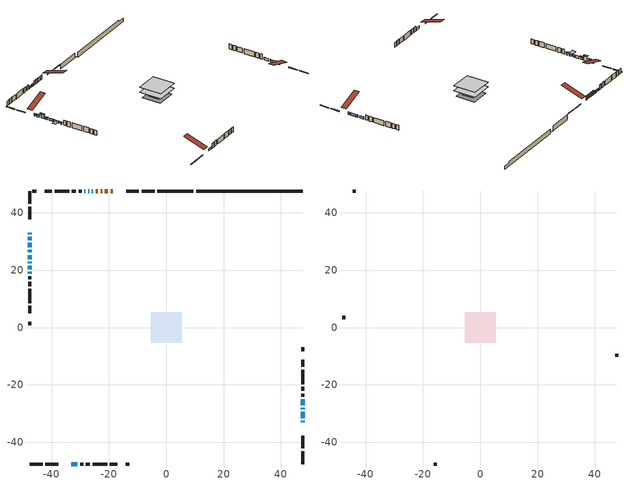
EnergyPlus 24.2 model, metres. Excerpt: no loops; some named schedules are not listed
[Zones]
conditioned space
 floor adiabatic (AdiabaticFloorConstruction): -5.39,-5.39 -5.39,5.39 5.39,5.39 5.39,-5.39 z1.14
 floor foundation (Slab1 construction): -4.66,-4.66 -4.66,4.66 4.66,4.66 4.66,-4.66 z-1.81
 floor foundation (Slab1 construction 1): -2.71,-2.71 -2.71,2.71 2.71,2.71 2.71,-2.71 z-1.22
 wall outside (RimJoist1 construction): -4.1,47.6 -8.6,47.6 / -47.6,-47.6 -43.1,-47.6 / -47.6,47.6 -47.6,43.1 / 47.6,-47.6 47.6,-43.1 z1.14:1.44
 wall outside (RimJoist2 construction): -9.52,47.6 -14.02,47.6 / -42.17,-47.6 -37.67,-47.6 / -47.6,42.17 -47.6,37.67 / 47.6,-42.17 47.6,-37.67 z1.14:1.44
 wall outside (AdiabaticWallConstruction 1): -18.65,47.6 -19.39,47.6 / -20.31,47.6 -21.38,47.6 / -22.3,47.6 -22.89,47.6 / -23.82,47.6 -24.66,47.6 z1.14:3.17
 wall outside (AdiabaticWallConstruction): -47.6,33.05 -47.6,32.59 / -25.59,47.6 -25.93,47.6 / -26.85,47.6 -27.25,47.6 / -47.6,25.27 -47.6,23.78 / -47.6,22.85 -47.6,22.48 / 47.6,-33.05 47.6,-32.56 / 47.6,-31.63 47.6,-29.45 / 47.6,-28.52 47.6,-28.03 / -28.17,47.6 -28.6,47.6 / 47.6,-27.1 47.6,-25.03 / -33.04,-47.6 -30.95,-47.6 z1.14:2.36; -47.6,31.67 -47.6,30.42 / -47.6,27.04 -47.6,26.2 z1.14:2.16; -47.6,29.49 -47.6,27.97 z1.14:3.27; -47.6,21.56 -47.6,20.36 z1.14:1.9; -47.6,19.43 -47.6,18.79 z1.14:1.96
 wall outside (Wall1 construction): -29.52,47.6 -30.57,47.6 / -30.02,-47.6 -28.98,-47.6 / -47.6,17.87 -47.6,16.82 / 47.6,-24.1 47.6,-23.05 z1.14:3.58
 wall outside (Wall2 construction): -31.5,47.6 -32.94,47.6 / -28.05,-47.6 -26.6,-47.6 / -47.6,15.89 -47.6,14.45 / 47.6,-22.12 47.6,-20.68 z1.14:3.58
 wall outside (Wall3 construction): -33.87,47.6 -38.93,47.6 / -25.67,-47.6 -20.61,-47.6 / -47.6,13.52 -47.6,8.46 / 47.6,-19.75 47.6,-14.69 z1.14:3.58
 wall outside (Wall4 construction): -39.86,47.6 -42.43,47.6 / -19.68,-47.6 -17.12,-47.6 / -47.6,7.53 -47.6,4.96 / 47.6,-13.76 47.6,-11.19 z1.14:3.58
 wall outside (Wall6 construction): -45.38,47.6 -46.67,47.6 / -14.16,-47.6 -12.88,-47.6 / -47.6,2.01 -47.6,0.72 / 47.6,-8.24 47.6,-6.95 z1.14:3.58
 wall foundation (FoundationWall1 construction): 10.41,47.6,-1.81 10.41,47.6,0.55 43.88,47.6,0.55 43.88,47.6,-0.15 47.6,47.6,-0.15 47.6,47.6,-1.81
 wall foundation (FoundationWall2 construction): -3.17,47.6,-1.22 -3.17,47.6,1.14 8.08,47.6,1.14 8.08,47.6,-1.12 9.48,47.6,-1.12 9.48,47.6,-1.22
 window (WindowConstruction 8): -47.6,33.04 -47.6,32.59 z1.14:2.36
 window (WindowConstruction 5): -47.6,31.66 -47.6,30.42 z1.14:2.15
 window (WindowConstruction 6): -47.6,29.49 -47.6,27.97 z1.14:3.27
 window (WindowConstruction 7): -47.6,27.04 -47.6,26.2 z1.14:2.15
 window (WindowConstruction 11): -25.59,47.6 -25.93,47.6 z1.14:2.36
 window (WindowConstruction 12): -26.86,47.6 -27.25,47.6 z1.14:2.36
 window (WindowConstruction 13): -47.6,25.27 -47.6,23.78 z1.14:2.36
 window (WindowConstruction 14): -47.6,22.85 -47.6,22.48 z1.14:2.36
 window (WindowConstruction 15): -47.6,21.55 -47.6,20.36 z1.14:1.9
 window (WindowConstruction 9): 47.6,-33.04 47.6,-32.56 z1.14:2.36
 window (WindowConstruction): 47.6,-31.63 47.6,-29.45 z1.14:2.36
 window (WindowConstruction 1): 47.6,-28.52 47.6,-28.03 z1.14:2.36
 window (WindowConstruction 10): -28.18,47.6 -28.59,47.6 z1.14:2.36
 window (WindowConstruction 2): 47.6,-27.1 47.6,-25.03 z1.14:2.36
 window (WindowConstruction 3): -33.04,-47.6 -30.95,-47.6 z1.14:2.36
 window (WindowConstruction 4): -47.6,19.43 -47.6,18.8 z1.14:1.95
 door (Door): -18.65,47.6 -19.38,47.6 z1.14:3.17
 door (Door 1): -20.31,47.6 -21.37,47.6 z1.14:3.17
 door (Door 2): -22.3,47.6 -22.89,47.6 z1.14:3.17
 door (Door 3): -23.82,47.6 -24.66,47.6 z1.14:3.17
 ceiling adiabatic (AdiabaticFloorConstruction): 5.39,-5.39 5.39,5.39 -5.39,5.39 -5.39,-5.39 z1.14
attic - vented
 floor to conditioned space (Floor1 construction Reversed): -5.39,-5.39 -5.39,5.39 5.39,5.39 5.39,-5.39 z3.58
 wall outside (Wall5 construction): -43.36,47.6 -44.45,47.6 / -16.19,-47.6 -15.09,-47.6 / -47.6,4.04 -47.6,2.94 / 47.6,-10.27 47.6,-9.17 z1.14:3.58
 roof outside (Roof1 construction): -17.72,47.6,3.58 -17.72,37.1,7.08 -14.95,37.1,7.08 -14.95,47.6,3.58; -33.97,-47.6,3.58 -33.97,-37.1,7.08 -36.74,-37.1,7.08 -36.74,-47.6,3.58; -47.6,33.97,3.58 -37.1,33.97,7.08 -37.1,36.74,7.08 -47.6,36.74,3.58; 47.6,-33.97,3.58 37.1,-33.97,7.08 37.1,-36.74,7.08 47.6,-36.74,3.58
shading: -47.6,30.12 -47.6,31.96 -48.21,31.96 -48.21,30.12 z2.45; -47.6,27.67 -47.6,29.79 -48.21,29.79 -48.21,27.67 z3.57; -47.6,25.9 -47.6,27.34 -48.21,27.34 -48.21,25.9 z2.45; -47.6,20.06 -47.6,21.85 -50.65,21.85 -50.65,20.06 z2.2; -47.6,18.5 -47.6,19.73 -48.21,19.73 -48.21,18.5 z2.25
[Building]
Building 1: Terrain=Suburbs
[Site:Location]
Bathurst AP_NB: Latitude {deg}=47.63; Longitude {deg}=-65.74; Time Zone {hr}=-4; Elevation {m}=59; Keep Site Location Information=Yes
[Site:GroundTemperature:Shallow]
0.0375368, -2.14911, -2.32423, -1.28655, 2.87914, 7.02543, 10.62, 12.8971, 13.0906, 11.2385, 7.7356, 3.71651
[Site:WaterMainsTemperature]
Calculation Method=Schedule; Temperature Schedule=mains temperature schedule
[Material] Roughness=Rough; Thermal Absorptance=0.9
Name | Thickness {m} | Conductivity {W/m-K} | Density {kg/m3} | Specific Heat {J/kg-K} | Solar Absorptance | Visible Absorptance
asphalt or fiberglass shingles | 0.00635 | 0.162714 | 1121.4 | 1465.45 | 0.4 | 0.4
ceiling loosefill ins | 0.169333 | 0.0480833 | 16.02 | 1046.75 | 0.7 | 0.7
ceiling stud and cavity | 0.1397 | 0.150259 | 65.682 | 1177.47 | 0.7 | 0.7
concrete 4.0 in. | 0.1016 | 1.803125 | 2242.8 | 837.4 | 0.7 | 0.7
concrete 8.0 in. | 0.2032 | 1.803125 | 2242.8 | 837.4 | 0.7 | 0.7
door material | 0.04445 | 0.053851 | 512.64 | 1214.23 | 0.7 | 0.7
door material 1 | 0.04445 | 0.188738 | 512.64 | 1214.23 | 0.7 | 0.7
door material 2 | 0.04445 | 0.20624 | 512.64 | 1214.23 | 0.7 | 0.7
exterior vertical ins | 0.00958173 | 0.029427 | 32.04 | 1214.23 | 0.7 | 0.7
exterior vertical ins 1 | 0.0439632 | 0.029427 | 32.04 | 1214.23 | 0.7 | 0.7
floor covering | 0.0127 | 0.0433444 | 54.468 | 1339.84 | 0.6 | 0.6
floor rigid ins; wall rigid ins 1 | 0.512978 | 0.029427 | 32.04 | 1214.23 | 0.7 | 0.7
floor stud and cavity | 0.1397 | 1.75129 | 37.0049 | 1207.88 | 0.7 | 0.7
furniture material conditioned space 1 | 0.1524 | 0.115458 | 640.8 | 1214.23 | 0.6 | 0.6
gypsum board | 0.0127 | 0.160291 | 801 | 837.4 | 0.6 | 0.6
gypsum board 1 | 0.0127 | 0.160291 | 801 | 837.4 | 0.7 | 0.7
osb sheathing 0.5 in. | 0.0127 | 0.115458 | 512.64 | 1214.23 | 0.7 | 0.7
osb sheathing 0.75 in. | 0.01905 | 0.115458 | 512.64 | 1214.23 | 0.7 | 0.7
osb sheathing 2.0 in. | 0.0508 | 0.115458 | 512.64 | 1214.23 | 0.7 | 0.7
rim joist stud and cavity | 0.0508 | 0.177588 | 50.32683 | 1063.81 | 0.6 | 0.6
rim joist stud and cavity 1 | 0.0508 | 0.0292721 | 125.044 | 1163.47 | 0.6 | 0.6
wall rigid ins | 0.051816 | 0.029427 | 32.04 | 1214.23 | 0.7 | 0.7
wall stud and cavity | 0.1397 | 0.101197 | 139.0536 | 1170.24 | 0.7 | 0.7
wall stud and cavity 1 | 0.1397 | 0.0823866 | 139.0536 | 1170.24 | 0.7 | 0.7
wall stud and cavity 2 | 0.1397 | 0.0929022 | 139.0536 | 1170.24 | 0.7 | 0.7
wall stud and cavity 3 | 0.1397 | 0.215597 | 139.0536 | 1170.24 | 0.7 | 0.7
wall stud and cavity 4 | 0.0889 | 6.1454 | 50.32683 | 1063.81 | 0.6 | 0.6
wall stud and cavity 5 | 0.1397 | 0.102123 | 139.0536 | 1170.24 | 0.7 | 0.7
wall stud and cavity 6 | 0.0889 | 0.380278 | 52.3479 | 1209.89 | 0.7 | 0.7
wall stud and cavity 7 | 0.0889 | 0.391764 | 83.0341 | 1211.67 | 0.7 | 0.7
wood siding | 0.0254 | 0.102417 | 544.68 | 1172.36 | 0.4 | 0.4
wood siding 1 | 0.00254 | 0.102417 | 544.68 | 1172.36 | 0.4 | 0.4
wood siding 2; wood siding 3; wood siding 4 | 0.0254 | 0.102417 | 544.68 | 1172.36 | 0.7 | 0.7
[WindowMaterial:SimpleGlazingSystem]
Name | U-Factor {W/m2-K} | Solar Heat Gain Coefficient
WindowMaterial | 2.90941 | 0.64
WindowMaterial 1 | 2.75383 | 0.59
WindowMaterial 10 | 3.01445 | 0.47
WindowMaterial 11 | 4.8422 | 0.55
WindowMaterial 12 | 2.96619 | 0.56
WindowMaterial 13 | 3.006501 | 0.48
WindowMaterial 2 | 2.94461 | 0.59
WindowMaterial 3 | 1.90724 | 0.42
WindowMaterial 4 | 2.99742 | 0.5
WindowMaterial 5 | 2.21669 | 0.52
WindowMaterial 6 | 2.96619 | 0.55
WindowMaterial 7 | 2.7578 | 0.6
WindowMaterial 8 | 2.74702 | 0.56
WindowMaterial 9 | 2.75553 | 0.6
[Construction]
AdiabaticFloorConstruction: floor stud and cavity, floor rigid ins, osb sheathing 0.75 in., floor covering
AdiabaticWallConstruction: wood siding 3, wall rigid ins 1, wall stud and cavity 6, gypsum board
AdiabaticWallConstruction 1: wood siding 4, wall rigid ins 1, wall stud and cavity 6, gypsum board
Door; Door 2: door material
Door 1: door material 1
Door 3: door material 2
Floor1 construction Reversed: gypsum board, ceiling stud and cavity, ceiling loosefill ins
FoundationWall1 construction; FoundationWall2 construction: concrete 8.0 in., gypsum board 1
furniture construction conditioned space 1: furniture material conditioned space 1
PartitionWallConstruction: gypsum board, wall stud and cavity 7, gypsum board
RimJoist1 construction: wood siding 2, rim joist stud and cavity
RimJoist2 construction: wood siding 2, osb sheathing 2.0 in., rim joist stud and cavity 1
Roof1 construction: asphalt or fiberglass shingles
Slab1 construction; Slab1 construction 1: concrete 4.0 in.
Wall1 construction: wood siding, osb sheathing 0.5 in., wall stud and cavity, gypsum board
Wall2 construction: wood siding, osb sheathing 0.5 in., wall stud and cavity 1, gypsum board
Wall3 construction: wood siding, osb sheathing 0.5 in., wall stud and cavity 2, gypsum board
Wall4 construction: wood siding, wall rigid ins, osb sheathing 0.5 in., wall stud and cavity 3, gypsum board
Wall5 construction: wood siding 1, wall stud and cavity 4
Wall6 construction: wood siding, osb sheathing 0.5 in., wall stud and cavity 5, gypsum board
WindowConstruction: WindowMaterial
WindowConstruction 1: WindowMaterial 1
WindowConstruction 10: WindowMaterial 9
WindowConstruction 11: WindowMaterial 10
WindowConstruction 12: WindowMaterial 11
WindowConstruction 13; WindowConstruction 15: WindowMaterial 12
WindowConstruction 14: WindowMaterial 13
WindowConstruction 2; WindowConstruction 5: WindowMaterial 2
WindowConstruction 3: WindowMaterial 3
WindowConstruction 4: WindowMaterial 4
WindowConstruction 6: WindowMaterial 5
WindowConstruction 7: WindowMaterial 6
WindowConstruction 8: WindowMaterial 7
WindowConstruction 9: WindowMaterial 8
[Zone] Multiplier=1; Part of Total Floor Area=Yes
Name | Volume {m3}
attic - vented | 65.9747
conditioned space | 585.9
[Space]
Name | Zone | Volume {m3}
attic - vented 1 | attic - vented | 65.9747
conditioned space 1 | conditioned space | 585.9
[ZoneInfiltration:EffectiveLeakageArea]
infil attic - vented 1: Zone or Space=attic - vented 1; Schedule=Always On Discrete; Effective Air Leakage Area {cm2}=4646; Stack Coefficient=0.000412879; Wind Coefficient=1.37288e-05
[ZoneMixing]
whole house fan mix: Zone or Space=attic - vented; Schedule=Always On Continuous; Design Flow Rate Calculation Method=Flow/Zone; Design Flow Rate {m3/s}=0; Source Zone or Space=conditioned space
[SurfaceProperty:ExposedFoundationPerimeter] Exposed Perimeter Calculation Method=TotalExposedPerimeter
Name | Total Exposed Perimeter {m}
Slab1 | 37.186
Slab1 1 | 12.649
[InternalMass] Zone or ZoneList=conditioned space; Space or SpaceList=conditioned space 1
Name | Construction | Surface Area {m2}
furniture mass conditioned space 1 | furniture construction conditioned space 1 | 92.9603
partition wall mass | PartitionWallConstruction | 232.401
[Lights]
interior lighting: Zone or ZoneList or Space or SpaceList=conditioned space 1; Schedule=interior lighting schedule; Design Level Calculation Method=LightingLevel; Lighting Level {W}=343.2; Return Air Fraction=0; Fraction Radiant=0.6; Fraction Visible=0.2; Fraction Replaceable=1
[People]
occupants: Zone or ZoneList or Space or SpaceList=conditioned space 1; Number of People Schedule=occupants schedule; Number of People Calculation Method=People; Number of People=3; Fraction Radiant=0.314171; Sensible Heat Fraction=0.56303; Activity Level Schedule=occupants activity schedule; Carbon Dioxide Generation Rate {m3/s-W}=0; Enable ASHRAE 55 Comfort Warnings=No; Mean Radiant Temperature Calculation Type=EnclosureAveraged
[ElectricEquipment] Zone or ZoneList or Space or SpaceList=conditioned space 1; Design Level Calculation Method=EquipmentLevel
Name | Schedule | Design Level {W} | Fraction Latent | Fraction Radiant | Fraction Lost
clothes dryer | clothes dryer schedule | 140.772 | 0.015 | 0.081 | 0.85
clothes washer | clothes washer schedule | 32.1985 | 0.03 | 0.162 | 0.7
cooking range | cooking range schedule | 215.147 | 0.08 | 0.432 | 0.2
dishwasher | dishwasher schedule | 66.8632 | 0.3 | 0.18 | 0.4
fridge | fridge schedule | 72.9452 | 0 | 0.6 | 0
mech vent house fan | mech vent house fan schedule | 0 | 0 | 0 | 1
mech vent house fan cfis | mech vent house fan cfis schedule | 0 | 0 | 0 | 0
misc plug loads | misc plug loads schedule | 494.7 | 0.045 | 0.513 | 0.1
whole house fan | Always On Discrete | 0 | 0 | 0 | 1
[OtherEquipment] Zone or ZoneList or Space or SpaceList=conditioned space 1; Design Level Calculation Method=EquipmentLevel
Name | Fuel Type | Schedule | Design Level {W} | Fraction Latent | Fraction Radiant | Fraction Lost
clothes dryer 1 | Electricity | clothes dryer schedule | 0 | 0.015 | 0.081 | 0.85
cooking range 1 | Electricity | cooking range schedule | 0 | 0.08 | 0.432 | 0.2
general water use latent | None | general water use schedule | 62.594 | 1 | 0 | 0
general water use sensible | None | general water use schedule | -61.6891 | 0 | 0.6 | 0
mech vent house fan latent load | None | Always On Discrete | 0 | 1 | 0 | 0
mech vent house fan sensible load | None | Always On Discrete | 0 | 0 | 0 | 0
water heater energy adjustment1 | Electricity | Always On Discrete | 0.01 | 0 | 0 | 1
[ZoneInfiltration:DesignFlowRate] Zone or ZoneList or Space or SpaceList=conditioned space 1; Schedule=Always On Discrete; Design Flow Rate Calculation Method=Flow/Zone; Design Flow Rate {m3/s}=0
infil flow; natural vent flow; whole house fan flow
[Foundation:Kiva] Initial Indoor Air Temperature {C}=18; Wall Depth Below Slab {m}=0.2032; Custom Block Depth 1 {m}=2.36001; Custom Block X Position 1 {m}=0.2159; Custom Block Z Position 1 {m}=0
Name | Wall Height Above Grade {m} | Custom Block Material Name 1
Foundation Kiva 1 | 0.550012 | exterior vertical ins
Foundation Kiva 2 | 1.14001 | exterior vertical ins 1
[Foundation:Kiva:Settings]
Soil Conductivity {W/m-K}=0.849921; Soil Density {kg/m3}=1842.3; Soil Specific Heat {J/kg-K}=418.7; Ground Solar Absorptivity=0.9; Ground Thermal Absorptivity=0.9; Ground Surface Roughness {m}=0.03; Far-Field Width {m}=40; Deep-Ground Boundary Condition=ZeroFlux; Deep-Ground Depth {m}=40; Minimum Cell Dimension {m}=0.2; Maximum Cell Growth Coefficient=3; Simulation Timestep=Timestep
[Exterior:Lights]
exterior lighting: Schedule=exterior lighting schedule; Design Level {W}=75.6
[Schedule:Constant]
Name | Hourly Value
Always On Continuous; mech vent house fan schedule; mech vent house fan cfis schedule; Always On Discrete | 1
occupants activity schedule | 117.228
fridge schedule | 0
[Schedule:Week:Daily]
interior lighting schedule Week Rule - Jan1-Jan27: interior lighting schedule day, interior lighting schedule day, interior lighting schedule day, interior lighting schedule day, interior lighting schedule day, interior lighting schedule day, interior lighting schedule day, interior lighting schedule default day, interior lighting schedule default day, interior lighting schedule default day, interior lighting schedule default day, interior lighting schedule default day
interior lighting schedule Week Rule - Jan28-Feb3: interior lighting schedule day, interior lighting schedule day, interior lighting schedule day, interior lighting schedule day, interior lighting schedule day 1, interior lighting schedule day 1, interior lighting schedule day 1, interior lighting schedule default day, interior lighting schedule default day, interior lighting schedule default day, interior lighting schedule default day, interior lighting schedule default day
interior lighting schedule Week Rule - Feb4-Feb24: interior lighting schedule day 1, interior lighting schedule day 1, interior lighting schedule day 1, interior lighting schedule day 1, interior lighting schedule day 1, interior lighting schedule day 1, interior lighting schedule day 1, interior lighting schedule default day, interior lighting schedule default day, interior lighting schedule default day, interior lighting schedule default day, interior lighting schedule default day
interior lighting schedule Week Rule - Feb25-Mar3: interior lighting schedule day 1, interior lighting schedule day 1, interior lighting schedule day 1, interior lighting schedule day 1, interior lighting schedule day 2, interior lighting schedule day 2, interior lighting schedule day 2, interior lighting schedule default day, interior lighting schedule default day, interior lighting schedule default day, interior lighting schedule default day, interior lighting schedule default day
interior lighting schedule Week Rule - Mar4-Mar31: interior lighting schedule day 2, interior lighting schedule day 2, interior lighting schedule day 2, interior lighting schedule day 2, interior lighting schedule day 2, interior lighting schedule day 2, interior lighting schedule day 2, interior lighting schedule default day, interior lighting schedule default day, interior lighting schedule default day, interior lighting schedule default day, interior lighting schedule default day
interior lighting schedule Week Rule - Apr1-Apr28: interior lighting schedule day 3, interior lighting schedule day 3, interior lighting schedule day 3, interior lighting schedule day 3, interior lighting schedule day 3, interior lighting schedule day 3, interior lighting schedule day 3, interior lighting schedule default day, interior lighting schedule default day, interior lighting schedule default day, interior lighting schedule default day, interior lighting schedule default day
interior lighting schedule Week Rule - Apr29-May5: interior lighting schedule day 3, interior lighting schedule day 3, interior lighting schedule day 4, interior lighting schedule day 4, interior lighting schedule day 4, interior lighting schedule day 4, interior lighting schedule day 4, interior lighting schedule default day, interior lighting schedule default day, interior lighting schedule default day, interior lighting schedule default day, interior lighting schedule default day
interior lighting schedule Week Rule - May6-May26: interior lighting schedule day 4, interior lighting schedule day 4, interior lighting schedule day 4, interior lighting schedule day 4, interior lighting schedule day 4, interior lighting schedule day 4, interior lighting schedule day 4, interior lighting schedule default day, interior lighting schedule default day, interior lighting schedule default day, interior lighting schedule default day, interior lighting schedule default day
interior lighting schedule Week Rule - May27-Jun2: interior lighting schedule day 4, interior lighting schedule day 4, interior lighting schedule day 4, interior lighting schedule day 4, interior lighting schedule day 4, interior lighting schedule day 5, interior lighting schedule day 5, interior lighting schedule default day, interior lighting schedule default day, interior lighting schedule default day, interior lighting schedule default day, interior lighting schedule default day
interior lighting schedule Week Rule - Jun3-Jun30: interior lighting schedule day 5, interior lighting schedule day 5, interior lighting schedule day 5, interior lighting schedule day 5, interior lighting schedule day 5, interior lighting schedule day 5, interior lighting schedule day 5, interior lighting schedule default day, interior lighting schedule default day, interior lighting schedule default day, interior lighting schedule default day, interior lighting schedule default day
interior lighting schedule Week Rule - Jul1-Jul28: interior lighting schedule day 6, interior lighting schedule day 6, interior lighting schedule day 6, interior lighting schedule day 6, interior lighting schedule day 6, interior lighting schedule day 6, interior lighting schedule day 6, interior lighting schedule default day, interior lighting schedule default day, interior lighting schedule default day, interior lighting schedule default day, interior lighting schedule default day
interior lighting schedule Week Rule - Jul29-Aug4: interior lighting schedule day 6, interior lighting schedule day 6, interior lighting schedule day 6, interior lighting schedule day 7, interior lighting schedule day 7, interior lighting schedule day 7, interior lighting schedule day 7, interior lighting schedule default day, interior lighting schedule default day, interior lighting schedule default day, interior lighting schedule default day, interior lighting schedule default day
interior lighting schedule Week Rule - Aug5-Aug25: interior lighting schedule day 7, interior lighting schedule day 7, interior lighting schedule day 7, interior lighting schedule day 7, interior lighting schedule day 7, interior lighting schedule day 7, interior lighting schedule day 7, interior lighting schedule default day, interior lighting schedule default day, interior lighting schedule default day, interior lighting schedule default day, interior lighting schedule default day
interior lighting schedule Week Rule - Aug26-Sep1: interior lighting schedule day 7, interior lighting schedule day 7, interior lighting schedule day 7, interior lighting schedule day 7, interior lighting schedule day 7, interior lighting schedule day 7, interior lighting schedule day 8, interior lighting schedule default day, interior lighting schedule default day, interior lighting schedule default day, interior lighting schedule default day, interior lighting schedule default day
interior lighting schedule Week Rule - Sep2-Sep29: interior lighting schedule day 8, interior lighting schedule day 8, interior lighting schedule day 8, interior lighting schedule day 8, interior lighting schedule day 8, interior lighting schedule day 8, interior lighting schedule day 8, interior lighting schedule default day, interior lighting schedule default day, interior lighting schedule default day, interior lighting schedule default day, interior lighting schedule default day
interior lighting schedule Week Rule - Sep30-Oct6: interior lighting schedule day 8, interior lighting schedule day 9, interior lighting schedule day 9, interior lighting schedule day 9, interior lighting schedule day 9, interior lighting schedule day 9, interior lighting schedule day 9, interior lighting schedule default day, interior lighting schedule default day, interior lighting schedule default day, interior lighting schedule default day, interior lighting schedule default day
interior lighting schedule Week Rule - Oct7-Oct27: interior lighting schedule day 9, interior lighting schedule day 9, interior lighting schedule day 9, interior lighting schedule day 9, interior lighting schedule day 9, interior lighting schedule day 9, interior lighting schedule day 9, interior lighting schedule default day, interior lighting schedule default day, interior lighting schedule default day, interior lighting schedule default day, interior lighting schedule default day
interior lighting schedule Week Rule - Oct28-Nov3: interior lighting schedule day 9, interior lighting schedule day 9, interior lighting schedule day 9, interior lighting schedule day 9, interior lighting schedule day 10, interior lighting schedule day 10, interior lighting schedule day 10, interior lighting schedule default day, interior lighting schedule default day, interior lighting schedule default day, interior lighting schedule default day, interior lighting schedule default day
interior lighting schedule Week Rule - Nov4-Nov24: interior lighting schedule day 10, interior lighting schedule day 10, interior lighting schedule day 10, interior lighting schedule day 10, interior lighting schedule day 10, interior lighting schedule day 10, interior lighting schedule day 10, interior lighting schedule default day, interior lighting schedule default day, interior lighting schedule default day, interior lighting schedule default day, interior lighting schedule default day
interior lighting schedule Week Rule - Nov25-Dec1: interior lighting schedule day 10, interior lighting schedule day 10, interior lighting schedule day 10, interior lighting schedule day 10, interior lighting schedule day 10, interior lighting schedule day 10, interior lighting schedule day 11, interior lighting schedule default day, interior lighting schedule default day, interior lighting schedule default day, interior lighting schedule default day, interior lighting schedule default day
interior lighting schedule Week Rule - Dec2-Dec31: interior lighting schedule day 11, interior lighting schedule day 11, interior lighting schedule day 11, interior lighting schedule day 11, interior lighting schedule day 11, interior lighting schedule day 11, interior lighting schedule day 11, interior lighting schedule default day, interior lighting schedule default day, interior lighting schedule default day, interior lighting schedule default day, interior lighting schedule default day
occupants schedule Week Rule - Jan1-Dec31: occupants schedule day, occupants schedule day, occupants schedule day, occupants schedule day, occupants schedule day, occupants schedule day, occupants schedule day, occupants schedule default day, occupants schedule default day, occupants schedule default day, occupants schedule default day, occupants schedule default day
clothes dryer schedule Week Rule - Jan1-Dec31: clothes dryer schedule day, clothes dryer schedule day, clothes dryer schedule day, clothes dryer schedule day, clothes dryer schedule day, clothes dryer schedule day, clothes dryer schedule day, clothes dryer schedule default day, clothes dryer schedule default day, clothes dryer schedule default day, clothes dryer schedule default day, clothes dryer schedule default day
clothes washer schedule Week Rule - Jan1-Dec31: clothes washer schedule day, clothes washer schedule day, clothes washer schedule day, clothes washer schedule day, clothes washer schedule day, clothes washer schedule day, clothes washer schedule day, clothes washer schedule default day, clothes washer schedule default day, clothes washer schedule default day, clothes washer schedule default day, clothes washer schedule default day
cooking range schedule Week Rule - Jan1-Dec31: cooking range schedule day, cooking range schedule day, cooking range schedule day, cooking range schedule day, cooking range schedule day, cooking range schedule day, cooking range schedule day, cooking range schedule default day, cooking range schedule default day, cooking range schedule default day, cooking range schedule default day, cooking range schedule default day
dishwasher schedule Week Rule - Jan1-Dec31: dishwasher schedule day, dishwasher schedule day, dishwasher schedule day, dishwasher schedule day, dishwasher schedule day, dishwasher schedule day, dishwasher schedule day, dishwasher schedule default day, dishwasher schedule default day, dishwasher schedule default day, dishwasher schedule default day, dishwasher schedule default day
misc plug loads schedule Week Rule - Jan1-Dec31: misc plug loads schedule day, misc plug loads schedule day, misc plug loads schedule day, misc plug loads schedule day, misc plug loads schedule day, misc plug loads schedule day, misc plug loads schedule day, misc plug loads schedule default day, misc plug loads schedule default day, misc plug loads schedule default day, misc plug loads schedule default day, misc plug loads schedule default day
general water use schedule Week Rule - Jan1-Dec31: general water use schedule day, general water use schedule day, general water use schedule day, general water use schedule day, general water use schedule day, general water use schedule day, general water use schedule day, general water use schedule default day, general water use schedule default day, general water use schedule default day, general water use schedule default day, general water use schedule default day
exterior lighting schedule Week Rule - Jan1-Jan27: exterior lighting schedule day, exterior lighting schedule day, exterior lighting schedule day, exterior lighting schedule day, exterior lighting schedule day, exterior lighting schedule day, exterior lighting schedule day, exterior lighting schedule default day, exterior lighting schedule default day, exterior lighting schedule default day, exterior lighting schedule default day, exterior lighting schedule default day
exterior lighting schedule Week Rule - Jan28-Feb3: exterior lighting schedule day, exterior lighting schedule day, exterior lighting schedule day, exterior lighting schedule day, exterior lighting schedule day 1, exterior lighting schedule day 1, exterior lighting schedule day 1, exterior lighting schedule default day, exterior lighting schedule default day, exterior lighting schedule default day, exterior lighting schedule default day, exterior lighting schedule default day
exterior lighting schedule Week Rule - Feb4-Feb24: exterior lighting schedule day 1, exterior lighting schedule day 1, exterior lighting schedule day 1, exterior lighting schedule day 1, exterior lighting schedule day 1, exterior lighting schedule day 1, exterior lighting schedule day 1, exterior lighting schedule default day, exterior lighting schedule default day, exterior lighting schedule default day, exterior lighting schedule default day, exterior lighting schedule default day
exterior lighting schedule Week Rule - Feb25-Mar3: exterior lighting schedule day 1, exterior lighting schedule day 1, exterior lighting schedule day 1, exterior lighting schedule day 1, exterior lighting schedule day 2, exterior lighting schedule day 2, exterior lighting schedule day 2, exterior lighting schedule default day, exterior lighting schedule default day, exterior lighting schedule default day, exterior lighting schedule default day, exterior lighting schedule default day
exterior lighting schedule Week Rule - Mar4-Mar31: exterior lighting schedule day 2, exterior lighting schedule day 2, exterior lighting schedule day 2, exterior lighting schedule day 2, exterior lighting schedule day 2, exterior lighting schedule day 2, exterior lighting schedule day 2, exterior lighting schedule default day, exterior lighting schedule default day, exterior lighting schedule default day, exterior lighting schedule default day, exterior lighting schedule default day
exterior lighting schedule Week Rule - Apr1-Apr28: exterior lighting schedule day 3, exterior lighting schedule day 3, exterior lighting schedule day 3, exterior lighting schedule day 3, exterior lighting schedule day 3, exterior lighting schedule day 3, exterior lighting schedule day 3, exterior lighting schedule default day, exterior lighting schedule default day, exterior lighting schedule default day, exterior lighting schedule default day, exterior lighting schedule default day
exterior lighting schedule Week Rule - Apr29-May5: exterior lighting schedule day 3, exterior lighting schedule day 3, exterior lighting schedule day 4, exterior lighting schedule day 4, exterior lighting schedule day 4, exterior lighting schedule day 4, exterior lighting schedule day 4, exterior lighting schedule default day, exterior lighting schedule default day, exterior lighting schedule default day, exterior lighting schedule default day, exterior lighting schedule default day
exterior lighting schedule Week Rule - May6-May26: exterior lighting schedule day 4, exterior lighting schedule day 4, exterior lighting schedule day 4, exterior lighting schedule day 4, exterior lighting schedule day 4, exterior lighting schedule day 4, exterior lighting schedule day 4, exterior lighting schedule default day, exterior lighting schedule default day, exterior lighting schedule default day, exterior lighting schedule default day, exterior lighting schedule default day
exterior lighting schedule Week Rule - May27-Jun2: exterior lighting schedule day 4, exterior lighting schedule day 4, exterior lighting schedule day 4, exterior lighting schedule day 4, exterior lighting schedule day 4, exterior lighting schedule day 5, exterior lighting schedule day 5, exterior lighting schedule default day, exterior lighting schedule default day, exterior lighting schedule default day, exterior lighting schedule default day, exterior lighting schedule default day
exterior lighting schedule Week Rule - Jun3-Jun30: exterior lighting schedule day 5, exterior lighting schedule day 5, exterior lighting schedule day 5, exterior lighting schedule day 5, exterior lighting schedule day 5, exterior lighting schedule day 5, exterior lighting schedule day 5, exterior lighting schedule default day, exterior lighting schedule default day, exterior lighting schedule default day, exterior lighting schedule default day, exterior lighting schedule default day
exterior lighting schedule Week Rule - Jul1-Jul28: exterior lighting schedule day 6, exterior lighting schedule day 6, exterior lighting schedule day 6, exterior lighting schedule day 6, exterior lighting schedule day 6, exterior lighting schedule day 6, exterior lighting schedule day 6, exterior lighting schedule default day, exterior lighting schedule default day, exterior lighting schedule default day, exterior lighting schedule default day, exterior lighting schedule default day
exterior lighting schedule Week Rule - Jul29-Aug4: exterior lighting schedule day 6, exterior lighting schedule day 6, exterior lighting schedule day 6, exterior lighting schedule day 7, exterior lighting schedule day 7, exterior lighting schedule day 7, exterior lighting schedule day 7, exterior lighting schedule default day, exterior lighting schedule default day, exterior lighting schedule default day, exterior lighting schedule default day, exterior lighting schedule default day
exterior lighting schedule Week Rule - Aug5-Aug25: exterior lighting schedule day 7, exterior lighting schedule day 7, exterior lighting schedule day 7, exterior lighting schedule day 7, exterior lighting schedule day 7, exterior lighting schedule day 7, exterior lighting schedule day 7, exterior lighting schedule default day, exterior lighting schedule default day, exterior lighting schedule default day, exterior lighting schedule default day, exterior lighting schedule default day
exterior lighting schedule Week Rule - Aug26-Sep1: exterior lighting schedule day 7, exterior lighting schedule day 7, exterior lighting schedule day 7, exterior lighting schedule day 7, exterior lighting schedule day 7, exterior lighting schedule day 7, exterior lighting schedule day 8, exterior lighting schedule default day, exterior lighting schedule default day, exterior lighting schedule default day, exterior lighting schedule default day, exterior lighting schedule default day
exterior lighting schedule Week Rule - Sep2-Sep29: exterior lighting schedule day 8, exterior lighting schedule day 8, exterior lighting schedule day 8, exterior lighting schedule day 8, exterior lighting schedule day 8, exterior lighting schedule day 8, exterior lighting schedule day 8, exterior lighting schedule default day, exterior lighting schedule default day, exterior lighting schedule default day, exterior lighting schedule default day, exterior lighting schedule default day
[Schedule:Year]
interior lighting schedule: interior lighting schedule Week Rule - Jan1-Jan27, 1, 1, 1, 27, interior lighting schedule Week Rule - Jan28-Feb3, 1, 28, 2, 3, interior lighting schedule Week Rule - Feb4-Feb24, 2, 4, 2, 24, interior lighting schedule Week Rule - Feb25-Mar3, 2, 25, 3, 3, interior lighting schedule Week Rule - Mar4-Mar31, 3, 4, 3, 31, interior lighting schedule Week Rule - Apr1-Apr28, 4, 1, 4, 28, interior lighting schedule Week Rule - Apr29-May5, 4, 29, 5, 5, interior lighting schedule Week Rule - May6-May26, 5, 6, 5, 26, interior lighting schedule Week Rule - May27-Jun2, 5, 27, 6, 2, interior lighting schedule Week Rule - Jun3-Jun30, 6, 3, 6, 30, interior lighting schedule Week Rule - Jul1-Jul28, 7, 1, 7, 28, interior lighting schedule Week Rule - Jul29-Aug4, 7, 29, 8, 4, interior lighting schedule Week Rule - Aug5-Aug25, 8, 5, 8, 25, interior lighting schedule Week Rule - Aug26-Sep1, 8, 26, 9, 1, interior lighting schedule Week Rule - Sep2-Sep29, 9, 2, 9, 29, interior lighting schedule Week Rule - Sep30-Oct6, 9, 30, 10, 6, interior lighting schedule Week Rule - Oct7-Oct27, 10, 7, 10, 27, interior lighting schedule Week Rule - Oct28-Nov3, 10, 28, 11, 3, interior lighting schedule Week Rule - Nov4-Nov24, 11, 4, 11, 24, interior lighting schedule Week Rule - Nov25-Dec1, 11, 25, 12, 1, interior lighting schedule Week Rule - Dec2-Dec31, 12, 2, 12, 31
occupants schedule: occupants schedule Week Rule - Jan1-Dec31, 1, 1, 12, 31
clothes dryer schedule: clothes dryer schedule Week Rule - Jan1-Dec31, 1, 1, 12, 31
clothes washer schedule: clothes washer schedule Week Rule - Jan1-Dec31, 1, 1, 12, 31
cooking range schedule: cooking range schedule Week Rule - Jan1-Dec31, 1, 1, 12, 31
dishwasher schedule: dishwasher schedule Week Rule - Jan1-Dec31, 1, 1, 12, 31
misc plug loads schedule: misc plug loads schedule Week Rule - Jan1-Dec31, 1, 1, 12, 31
general water use schedule: general water use schedule Week Rule - Jan1-Dec31, 1, 1, 12, 31
exterior lighting schedule: exterior lighting schedule Week Rule - Jan1-Jan27, 1, 1, 1, 27, exterior lighting schedule Week Rule - Jan28-Feb3, 1, 28, 2, 3, exterior lighting schedule Week Rule - Feb4-Feb24, 2, 4, 2, 24, exterior lighting schedule Week Rule - Feb25-Mar3, 2, 25, 3, 3, exterior lighting schedule Week Rule - Mar4-Mar31, 3, 4, 3, 31, exterior lighting schedule Week Rule - Apr1-Apr28, 4, 1, 4, 28, exterior lighting schedule Week Rule - Apr29-May5, 4, 29, 5, 5, exterior lighting schedule Week Rule - May6-May26, 5, 6, 5, 26, exterior lighting schedule Week Rule - May27-Jun2, 5, 27, 6, 2, exterior lighting schedule Week Rule - Jun3-Jun30, 6, 3, 6, 30, exterior lighting schedule Week Rule - Jul1-Jul28, 7, 1, 7, 28, exterior lighting schedule Week Rule - Jul29-Aug4, 7, 29, 8, 4, exterior lighting schedule Week Rule - Aug5-Aug25, 8, 5, 8, 25, exterior lighting schedule Week Rule - Aug26-Sep1, 8, 26, 9, 1, exterior lighting schedule Week Rule - Sep2-Sep29, 9, 2, 9, 29, exterior lighting schedule Week Rule - Sep30-Oct6, 9, 30, 10, 6, exterior lighting schedule Week Rule - Oct7-Oct27, 10, 7, 10, 27, exterior lighting schedule Week Rule - Oct28-Nov3, 10, 28, 11, 3, exterior lighting schedule Week Rule - Nov4-Nov24, 11, 4, 11, 24, exterior lighting schedule Week Rule - Nov25-Dec1, 11, 25, 12, 1, exterior lighting schedule Week Rule - Dec2-Dec31, 12, 2, 12, 31
[Schedule:Compact]
mains temperature schedule: Through: 01/01, For: AllDays, Until: 24:00, 5.18111, Through: 01/02, For: AllDays, Until: 24:00, 5.11, Through: 01/03, For: AllDays, Until: 24:00, 5.04056, Through: 01/04, For: AllDays, Until: 24:00, 4.97167, Through: 01/05, For: AllDays, Until: 24:00, 4.90389, Through: 01/06, For: AllDays, Until: 24:00, 4.83722, Through: 01/07, For: AllDays, Until: 24:00, 4.77167, Through: 01/08, For: AllDays, Until: 24:00, 4.70722, Through: 01/09, For: AllDays, Until: 24:00, 4.64389, Through: 01/10, For: AllDays, Until: 24:00, 4.58167, Through: 01/11, For: AllDays, Until: 24:00, 4.52056, Through: 01/12, For: AllDays, Until: 24:00, 4.46111, Through: 01/13, For: AllDays, Until: 24:00, 4.40222, Through: 01/14, For: AllDays, Until: 24:00, 4.345, Through: 01/15, For: AllDays, Until: 24:00, 4.28889, Through: 01/16, For: AllDays, Until: 24:00, 4.23389, Through: 01/17, For: AllDays, Until: 24:00, 4.18056, Through: 01/18, For: AllDays, Until: 24:00, 4.12833, Through: 01/19, For: AllDays, Until: 24:00, 4.07722, Through: 01/20, For: AllDays, Until: 24:00, 4.02778, Through: 01/21, For: AllDays, Until: 24:00, 3.97944, Through: 01/22, For: AllDays, Until: 24:00, 3.93222, Through: 01/23, For: AllDays, Until: 24:00, 3.88667, Through: 01/24, For: AllDays, Until: 24:00, 3.84278, Through: 01/25, For: AllDays, Until: 24:00, 3.8, Through: 01/26, For: AllDays, Until: 24:00, 3.75889, Through: 01/27, For: AllDays, Until: 24:00, 3.71889, Through: 01/28, For: AllDays, Until: 24:00, 3.68, Through: 01/29, For: AllDays, Until: 24:00, 3.64333, Through: 01/30, For: AllDays, Until: 24:00, 3.60722, Through: 01/31, For: AllDays, Until: 24:00, 3.57333, Through: 02/01, For: AllDays, Until: 24:00, 3.54056, Through: 02/02, For: AllDays, Until: 24:00, 3.50944, Through: 02/03, For: AllDays, Until: 24:00, 3.48, Through: 02/04, For: AllDays, Until: 24:00, 3.45167, Through: 02/05, For: AllDays, Until: 24:00, 3.425, Through: 02/06, For: AllDays, Until: 24:00, 3.39944, Through: 02/07, For: AllDays, Until: 24:00, 3.37611, Through: 02/08, For: AllDays, Until: 24:00, 3.35389, Through: 02/09, For: AllDays, Until: 24:00, 3.33333, Through: 02/10, For: AllDays, Until: 24:00, 3.31444, Through: 02/11, For: AllDays, Until: 24:00, 3.29667, Through: 02/12, For: AllDays, Until: 24:00, 3.28111, Through: 02/13, For: AllDays, Until: 24:00, 3.26667, Through: 02/14, For: AllDays, Until: 24:00, 3.25389, Through: 02/15, For: AllDays, Until: 24:00, 3.24278, Through: 02/16, For: AllDays, Until: 24:00, 3.23278, Through: 02/17, For: AllDays, Until: 24:00, 3.225, Through: 02/18, For: AllDays, Until: 24:00, 3.21833, Through: 02/19, For: AllDays, Until: 24:00, 3.21333, Through: 02/20, For: AllDays, Until: 24:00, 3.21, Through: 02/21, For: AllDays, Until: 24:00, 3.20833, Through: 02/22, For: AllDays, Until: 24:00, 3.20833, Through: 02/23, For: AllDays, Until: 24:00, 3.20944, Through: 02/24, For: AllDays, Until: 24:00, 3.21278, Through: 02/25, For: AllDays, Until: 24:00, 3.21722, Through: 02/26, For: AllDays, Until: 24:00, 3.22333, Through: 02/27, For: AllDays, Until: 24:00, 3.23111, Through: 02/28, For: AllDays, Until: 24:00, 3.24056, Through: 03/01, For: AllDays, Until: 24:00, 3.25111, Through: 03/02, For: AllDays, Until: 24:00, 3.26389, Through: 03/03, For: AllDays, Until: 24:00, 3.27778, Through: 03/04, For: AllDays, Until: 24:00, 3.29333, Through: 03/05, For: AllDays, Until: 24:00, 3.31056, Through: 03/06, For: AllDays, Until: 24:00, 3.32944, Through: 03/07, For: AllDays, Until: 24:00, 3.34944, Through: 03/08, For: AllDays, Until: 24:00, 3.37111, Through: 03/09, For: AllDays, Until: 24:00, 3.39444, Through: 03/10, For: AllDays, Until: 24:00, 3.41944, Through: 03/11, For: AllDays, Until: 24:00, 3.44611, Through: 03/12, For: AllDays, Until: 24:00, 3.47389, Through: 03/13, For: AllDays, Until: 24:00, 3.50333, Through: 03/14, For: AllDays, Until: 24:00, 3.53389, Through: 03/15, For: AllDays, Until: 24:00, 3.56667, Through: 03/16, For: AllDays, Until: 24:00, 3.60056, Through: 03/17, For: AllDays, Until: 24:00, 3.63556, Through: 03/18, For: AllDays, Until: 24:00, 3.67222, Through: 03/19, For: AllDays, Until: 24:00, 3.71056, Through: 03/20, For: AllDays, Until: 24:00, 3.75056, Through: 03/21, For: AllDays, Until: 24:00, 3.79111, Through: 03/22, For: AllDays, Until: 24:00, 3.83389, Through: 03/23, For: AllDays, Until: 24:00, 3.87778, Through: 03/24, For: AllDays, Until: 24:00, 3.92278, Through: 03/25, For: AllDays, Until: 24:00, 3.96944, Through: 03/26, For: AllDays, Until: 24:00, 4.01778, Through: 03/27, For: AllDays, Until: 24:00, 4.06722, Through: 03/28, For: AllDays, Until: 24:00, 4.11778, Through: 03/29, For: AllDays, Until: 24:00, 4.16944, Through: 03/30, For: AllDays, Until: 24:00, 4.22278, Through: 03/31, For: AllDays, Until: 24:00, 4.27778, Through: 04/01, For: AllDays, Until: 24:00, 4.33333, Through: 04/02, For: AllDays, Until: 24:00, 4.39056, Through: 04/03, For: AllDays, Until: 24:00, 4.44889, Through: 04/04, For: AllDays, Until: 24:00, 4.50833, Through: 04/05, For: AllDays, Until: 24:00, 4.56889, Through: 04/06, For: AllDays, Until: 24:00, 4.63111, Through: 04/07, For: AllDays, Until: 24:00, 4.69389, Through: 04/08, For: AllDays, Until: 24:00, 4.75833, Through: 04/09, For: AllDays, Until: 24:00, 4.82333, Through: 04/10, For: AllDays, Until: 24:00, 4.89, Through: 04/11, For: AllDays, Until: 24:00, 4.95778, Through: 04/12, For: AllDays, Until: 24:00, 5.02611, Through: 04/13, For: AllDays, Until: 24:00, 5.09556, Through: 04/14, For: AllDays, Until: 24:00, 5.16667, Through: 04/15, For: AllDays, Until: 24:00, 5.23833, Through: 04/16, For: AllDays, Until: 24:00, 5.31056, Through: 04/17, For: AllDays, Until: 24:00, 5.38444, Through: 04/18, For: AllDays, Until: 24:00, 5.45889, Through: 04/19, For: AllDays, Until: 24:00, 5.53444, Through: 04/20, For: AllDays, Until: 24:00, 5.61056, Through: 04/21, For: AllDays, Until: 24:00, 5.68778, Through: 04/22, For: AllDays, Until: 24:00, 5.76611, Through: 04/23, For: AllDays, Until: 24:00, 5.845, Through: 04/24, For: AllDays, Until: 24:00, 5.92444, Through: 04/25, For: AllDays, Until: 24:00, 6.005, Through: 04/26, For: AllDays, Until: 24:00, 6.08667, Through: 04/27, For: AllDays, Until: 24:00, 6.16833, Through: 04/28, For: AllDays, Until: 24:00, 6.25111, Through: 04/29, For: AllDays, Until: 24:00, 6.33444, Through: 04/30, For: AllDays, Until: 24:00, 6.41833, Through: 05/01, For: AllDays, Until: 24:00, 6.50333, Through: 05/02, For: AllDays, Until: 24:00, 6.58833, Through: 05/03, For: AllDays, Until: 24:00, 6.67444, Through: 05/04, For: AllDays, Until: 24:00, 6.76056, Through: 05/05, For: AllDays, Until: 24:00, 6.84778, Through: 05/06, For: AllDays, Until: 24:00, 6.935, Through: 05/07, For: AllDays, Until: 24:00, 7.02278, Through: 05/08, For: AllDays, Until: 24:00, 7.11111, Through: 05/09, For: AllDays, Until: 24:00, 7.2, Through: 05/10, For: AllDays, Until: 24:00, 7.28944, Through: 05/11, For: AllDays, Until: 24:00, 7.37889, Through: 05/12, For: AllDays, Until: 24:00, 7.46889, Through: 05/13, For: AllDays, Until: 24:00, 7.55889, Through: 05/14, For: AllDays, Until: 24:00, 7.64944, Through: 05/15, For: AllDays, Until: 24:00, 7.74056, Through: 05/16, For: AllDays, Until: 24:00, 7.83111, Through: 05/17, For: AllDays, Until: 24:00, 7.92278, Through: 05/18, For: AllDays, Until: 24:00, 8.01389, Through: 05/19, For: AllDays, Until: 24:00, 8.10556, Through: 05/20, For: AllDays, Until: 24:00, 8.19722, Through: 05/21, For: AllDays, Until: 24:00, 8.28944, Through: 05/22, For: AllDays, Until: 24:00, 8.38111, Through: 05/23, For: AllDays, Until: 24:00, 8.47333, Through: 05/24, For: AllDays, Until: 24:00, 8.565, Through: 05/25, For: AllDays, Until: 24:00, 8.65722, Through: 05/26, For: AllDays, Until: 24:00, 8.74889, Through: 05/27, For: AllDays, Until: 24:00, 8.84111, Through: 05/28, For: AllDays, Until: 24:00, 8.93278, Through: 05/29, For: AllDays, Until: 24:00, 9.02444, Through: 05/30, For: AllDays, Until: 24:00, 9.11611, Through: 05/31, For: AllDays, Until: 24:00, 9.20722, Through: 06/01, For: AllDays, Until: 24:00, 9.29889, Through: 06/02, For: AllDays, Until: 24:00, 9.38944, Through: 06/03, For: AllDays, Until: 24:00, 9.48056, Through: 06/04, For: AllDays, Until: 24:00, 9.57111, Through: 06/05, For: AllDays, Until: 24:00, 9.66111, Through: 06/06, For: AllDays, Until: 24:00, 9.75111, Through: 06/07, For: AllDays, Until: 24:00, 9.84056, Through: 06/08, For: AllDays, Until: 24:00, 9.92944, Through: 06/09, For: AllDays, Until: 24:00, 10.0183, Through: 06/10, For: AllDays, Until: 24:00, 10.1067, Through: 06/11, For: AllDays, Until: 24:00, 10.1944, Through: 06/12, For: AllDays, Until: 24:00, 10.2817, Through: 06/13, For: AllDays, Until: 24:00, 10.3683, Through: 06/14, For: AllDays, Until: 24:00, 10.4544, Through: 06/15, For: AllDays, Until: 24:00, 10.5406, Through: 06/16, For: AllDays, Until: 24:00, 10.6256, Through: 06/17, For: AllDays, Until: 24:00, 10.71, Through: 06/18, For: AllDays, Until: 24:00, 10.7939, Through: 06/19, For: AllDays, Until: 24:00, 10.8772, Through: 06/20, For: AllDays, Until: 24:00, 10.9594, Through: 06/21, For: AllDays, Until: 24:00, 11.0411, Through: 06/22, For: AllDays, Until: 24:00, 11.1222, Through: 06/23, For: AllDays, Until: 24:00, 11.2028, Through: 06/24, For: AllDays, Until: 24:00, 11.2822, Through: 06/25, For: AllDays, Until: 24:00, 11.3611, Through: 06/26, For: AllDays, Until: 24:00, 11.4389, Through: 06/27, For: AllDays, Until: 24:00, 11.5156, Through: 06/28, For: AllDays, Until: 24:00, 11.5917, Through: 06/29, For: AllDays, Until: 24:00, 11.6672, Through: 06/30, For: AllDays, Until: 24:00, 11.7417, Through: 07/01, For: AllDays, Until: 24:00, 11.815, Through: 07/02, For: AllDays, Until: 24:00, 11.8872, Through: 07/03, For: AllDays, Until: 24:00, 11.9589, Through: 07/04, For: AllDays, Until: 24:00, 12.0289, Through: 07/05, For: AllDays, Until: 24:00, 12.0983, Through: 07/06, For: AllDays, Until: 24:00, 12.1667, Through: 07/07, For: AllDays, Until: 24:00, 12.2344, Through: 07/08, For: AllDays, Until: 24:00, 12.3006, Through: 07/09, For: AllDays, Until: 24:00, 12.3656, Through: 07/10, For: AllDays, Until: 24:00, 12.4294, Through: 07/11, For: AllDays, Until: 24:00, 12.4922, Through: 07/12, For: AllDays, Until: 24:00, 12.5539, Through: 07/13, For: AllDays, Until: 24:00, 12.6144, Through: 07/14, For: AllDays, Until: 24:00, 12.6733, Through: 07/15, For: AllDays, Until: 24:00, 12.7317, Through: 07/16, For: AllDays, Until: 24:00, 12.7883, Through: 07/17, For: AllDays, Until: 24:00, 12.8439, Through: 07/18, For: AllDays, Until: 24:00, 12.8983, Through: 07/19, For: AllDays, Until: 24:00, 12.9511, Through: 07/20, For: AllDays, Until: 24:00, 13.0028, Through: 07/21, For: AllDays, Until: 24:00, 13.0533, Through: 07/22, For: AllDays, Until: 24:00, 13.1022, Through: 07/23, For: AllDays, Until: 24:00, 13.15, Through: 07/24, For: AllDays, Until: 24:00, 13.1961, Through: 07/25, For: AllDays, Until: 24:00, 13.2411, Through: 07/26, For: AllDays, Until: 24:00, 13.2844, Through: 07/27, For: AllDays, Until: 24:00, 13.3267, Through: 07/28, For: AllDays, Until: 24:00, 13.3678, Through: 07/29, For: AllDays, Until: 24:00, 13.4067, Through: 07/30, For: AllDays, Until: 24:00, 13.4444, Through: 07/31, For: AllDays, Until: 24:00, 13.4811, Through: 08/01, For: AllDays, Until: 24:00, 13.5161, Through: 08/02, For: AllDays, Until: 24:00, 13.5494, Through: 08/03, For: AllDays, Until: 24:00, 13.5817, Through: 08/04, For: AllDays, Until: 24:00, 13.6122, Through: 08/05, For: AllDays, Until: 24:00, 13.6411, Through: 08/06, For: AllDays, Until: 24:00, 13.6689, Through: 08/07, For: AllDays, Until: 24:00, 13.695, Through: 08/08, For: AllDays, Until: 24:00, 13.7194, Through: 08/09, For: AllDays, Until: 24:00, 13.7422, Through: 08/10, For: AllDays, Until: 24:00, 13.7639, Through: 08/11, For: AllDays, Until: 24:00, 13.7833, Through: 08/12, For: AllDays, Until: 24:00, 13.8017, Through: 08/13, For: AllDays, Until: 24:00, 13.8189, Through: 08/14, For: AllDays, Until: 24:00, 13.8339, Through: 08/15, For: AllDays, Until: 24:00, 13.8478, Through: 08/16, For: AllDays, Until: 24:00, 13.8594, Through: 08/17, For: AllDays, Until: 24:00, 13.87, Through: 08/18, For: AllDays, Until: 24:00, 13.8789, Through: 08/19, For: AllDays, Until: 24:00, 13.8867, Through: 08/20, For: AllDays, Until: 24:00, 13.8922, Through: 08/21, For: AllDays, Until: 24:00, 13.8967, Through: 08/22, For: AllDays, Until: 24:00, 13.8989, Through: 08/23, For: AllDays, Until: 24:00, 13.9, Through: 08/24, For: AllDays, Until: 24:00, 13.8994, Through: 08/25, For: AllDays, Until: 24:00, 13.8972, Through: 08/26, For: AllDays, Until: 24:00, 13.8939, Through: 08/27, For: AllDays, Until: 24:00, 13.8883, Through: 08/28, For: AllDays, Until: 24:00, 13.8817, Through: 08/29, For: AllDays, Until: 24:00, 13.8733, Through: 08/30, For: AllDays, Until: 24:00, 13.8633, Through: 08/31, For: AllDays, Until: 24:00, 13.8517, Through: 09/01, For: AllDays, Until: 24:00, 13.8383, Through: 09/02, For: AllDays, Until: 24:00, 13.8239, Through: 09/03, For: AllDays, Until: 24:00, 13.8072, Through: 09/04, For: AllDays, Until: 24:00, 13.7894, Through: 09/05, For: AllDays, Until: 24:00, 13.77, Through: 09/06, For: AllDays, Until: 24:00, 13.7489, Through: 09/07, For: AllDays, Until: 24:00, 13.7267, Through: 09/08, For: AllDays, Until: 24:00, 13.7028, Through: 09/09, For: AllDays, Until: 24:00, 13.6772, Through: 09/10, For: AllDays, Until: 24:00, 13.65, Through: 09/11, For: AllDays, Until: 24:00, 13.6217, Through: 09/12, For: AllDays, Until: 24:00, 13.5917, Through: 09/13, For: AllDays, Until: 24:00, 13.56, Through: 09/14, For: AllDays, Until: 24:00, 13.5267, Through: 09/15, For: AllDays, Until: 24:00, 13.4922, Through: 09/16, For: AllDays, Until: 24:00, 13.4567, Through: 09/17, For: AllDays, Until: 24:00, 13.4189, Through: 09/18, For: AllDays, Until: 24:00, 13.38, Through: 09/19, For: AllDays, Until: 24:00, 13.34, Through: 09/20, For: AllDays, Until: 24:00, 13.2983, Through: 09/21, For: AllDays, Until: 24:00, 13.255, Through: 09/22, For: AllDays, Until: 24:00, 13.2106, Through: 09/23, For: AllDays, Until: 24:00, 13.1644, Through: 09/24, For: AllDays, Until: 24:00, 13.1172, Through: 09/25, For: AllDays, Until: 24:00, 13.0689, Through: 09/26, For: AllDays, Until: 24:00, 13.0189, Through: 09/27, For: AllDays, Until: 24:00, 12.9678, Through: 09/28, For: AllDays, Until: 24:00, 12.915, Through: 09/29, For: AllDays, Until: 24:00, 12.8611, Through: 09/30, For: AllDays, Until: 24:00, 12.8061, Through: 10/01, For: AllDays, Until: 24:00, 12.7494, Through: 10/02, For: AllDays, Until: 24:00, 12.6922, Through: 10/03, For: AllDays, Until: 24:00, 12.6333, Through: 10/04, For: AllDays, Until: 24:00, 12.5733, Through: 10/05, For: AllDays, Until: 24:00, 12.5117, Through: 10/06, For: AllDays, Until: 24:00, 12.4494, Through: 10/07, For: AllDays, Until: 24:00, 12.3856, Through: 10/08, For: AllDays, Until: 24:00, 12.3211, Through: 10/09, For: AllDays, Until: 24:00, 12.255, Through: 10/10, For: AllDays, Until: 24:00, 12.1883, Through: 10/11, For: AllDays, Until: 24:00, 12.1206, Through: 10/12, For: AllDays, Until: 24:00, 12.0511, Through: 10/13, For: AllDays, Until: 24:00, 11.9811, Through: 10/14, For: AllDays, Until: 24:00, 11.91, Through: 10/15, For: AllDays, Until: 24:00, 11.8378, Through: 10/16, For: AllDays, Until: 24:00, 11.765, Through: 10/17, For: AllDays, Until: 24:00, 11.6906, Through: 10/18, For: AllDays, Until: 24:00, 11.6161, Through: 10/19, For: AllDays, Until: 24:00, 11.54, Through: 10/20, For: AllDays, Until: 24:00, 11.4633, Through: 10/21, For: AllDays, Until: 24:00, 11.3856, Through: 10/22, For: AllDays, Until: 24:00, 11.3072, Through: 10/23, For: AllDays, Until: 24:00, 11.2278, Through: 10/24, For: AllDays, Until: 24:00, 11.1478, Through: 10/25, For: AllDays, Until: 24:00, 11.0672, Through: 10/26, For: AllDays, Until: 24:00, 10.9856, Through: 10/27, For: AllDays, Until: 24:00, 10.9033, Through: 10/28, For: AllDays, Until: 24:00, 10.82, Through: 10/29, For: AllDays, Until: 24:00, 10.7367, Through: 10/30, For: AllDays, Until: 24:00, 10.6522, Through: 10/31, For: AllDays, Until: 24:00, 10.5672, Through: 11/01, For: AllDays, Until: 24:00, 10.4817, Through: 11/02, For: AllDays, Until: 24:00, 10.3956, Through: 11/03, For: AllDays, Until: 24:00, 10.3089, Through: 11/04, For: AllDays, Until: 24:00, 10.2217, Through: 11/05, For: AllDays, Until: 24:00, 10.1344, Through: 11/06, For: AllDays, Until: 24:00, 10.0461, Through: 11/07, For: AllDays, Until: 24:00, 9.95778, Through: 11/08, For: AllDays, Until: 24:00, 9.86889, Through: 11/09, For: AllDays, Until: 24:00, 9.77944, Through: 11/10, For: AllDays, Until: 24:00, 9.68944, Through: 11/11, For: AllDays, Until: 24:00, 9.59944, Through: 11/12, For: AllDays, Until: 24:00, 9.50889, Through: 11/13, For: AllDays, Until: 24:00, 9.41833, Through: 11/14, For: AllDays, Until: 24:00, 9.32778, Through: 11/15, For: AllDays, Until: 24:00, 9.23611, Through: 11/16, For: AllDays, Until: 24:00, 9.145, Through: 11/17, For: AllDays, Until: 24:00, 9.05333, Through: 11/18, For: AllDays, Until: 24:00, 8.96167, Through: 11/19, For: AllDays, Until: 24:00, 8.87, Through: 11/20, For: AllDays, Until: 24:00, 8.77833, Through: 11/21, For: AllDays, Until: 24:00, 8.68611, Through: 11/22, For: AllDays, Until: 24:00, 8.59444, Through: 11/23, For: AllDays, Until: 24:00, 8.50222, Through: 11/24, For: AllDays, Until: 24:00, 8.41, Through: 11/25, For: AllDays, Until: 24:00, 8.31833, Through: 11/26, For: AllDays, Until: 24:00, 8.22667, Through: 11/27, For: AllDays, Until: 24:00, 8.13444, Through: 11/28, For: AllDays, Until: 24:00, 8.04278, Through: 11/29, For: AllDays, Until: 24:00, 7.95167, Through: 11/30, For: AllDays, Until: 24:00, 7.86, Through: 12/01, For: AllDays, Until: 24:00, 7.76889, Through: 12/02, For: AllDays, Until: 24:00, 7.67833, Through: 12/03, For: AllDays, Until: 24:00, 7.58778, Through: 12/04, For: AllDays, Until: 24:00, 7.49722, Through: 12/05, For: AllDays, Until: 24:00, 7.40722, Through: 12/06, For: AllDays, Until: 24:00, 7.31778, Through: 12/07, For: AllDays, Until: 24:00, 7.22833, Through: 12/08, For: AllDays, Until: 24:00, 7.13944, Through: 12/09, For: AllDays, Until: 24:00, 7.05056, Through: 12/10, For: AllDays, Until: 24:00, 6.96278, Through: 12/11, For: AllDays, Until: 24:00, 6.875, Through: 12/12, For: AllDays, Until: 24:00, 6.78833, Through: 12/13, For: AllDays, Until: 24:00, 6.70167, Through: 12/14, For: AllDays, Until: 24:00, 6.61556, Through: 12/15, For: AllDays, Until: 24:00, 6.53, Through: 12/16, For: AllDays, Until: 24:00, 6.445, Through: 12/17, For: AllDays, Until: 24:00, 6.36111, Through: 12/18, For: AllDays, Until: 24:00, 6.27722, Through: 12/19, For: AllDays, Until: 24:00, 6.19444, Through: 12/20, For: AllDays, Until: 24:00, 6.11222, Through: 12/21, For: AllDays, Until: 24:00, 6.03056, Through: 12/22, For: AllDays, Until: 24:00, 5.95, Through: 12/23, For: AllDays, Until: 24:00, 5.87, Through: 12/24, For: AllDays, Until: 24:00, 5.79111, Through: 12/25, For: AllDays, Until: 24:00, 5.71278, Through: 12/26, For: AllDays, Until: 24:00, 5.635, Through: 12/27, For: AllDays, Until: 24:00, 5.55833, Through: 12/28, For: AllDays, Until: 24:00, 5.48278, Through: 12/29, For: AllDays, Until: 24:00, 5.40778, Through: 12/30, For: AllDays, Until: 24:00, 5.33389, Through: 12/31, For: AllDays, Until: 24:00, 5.26111
